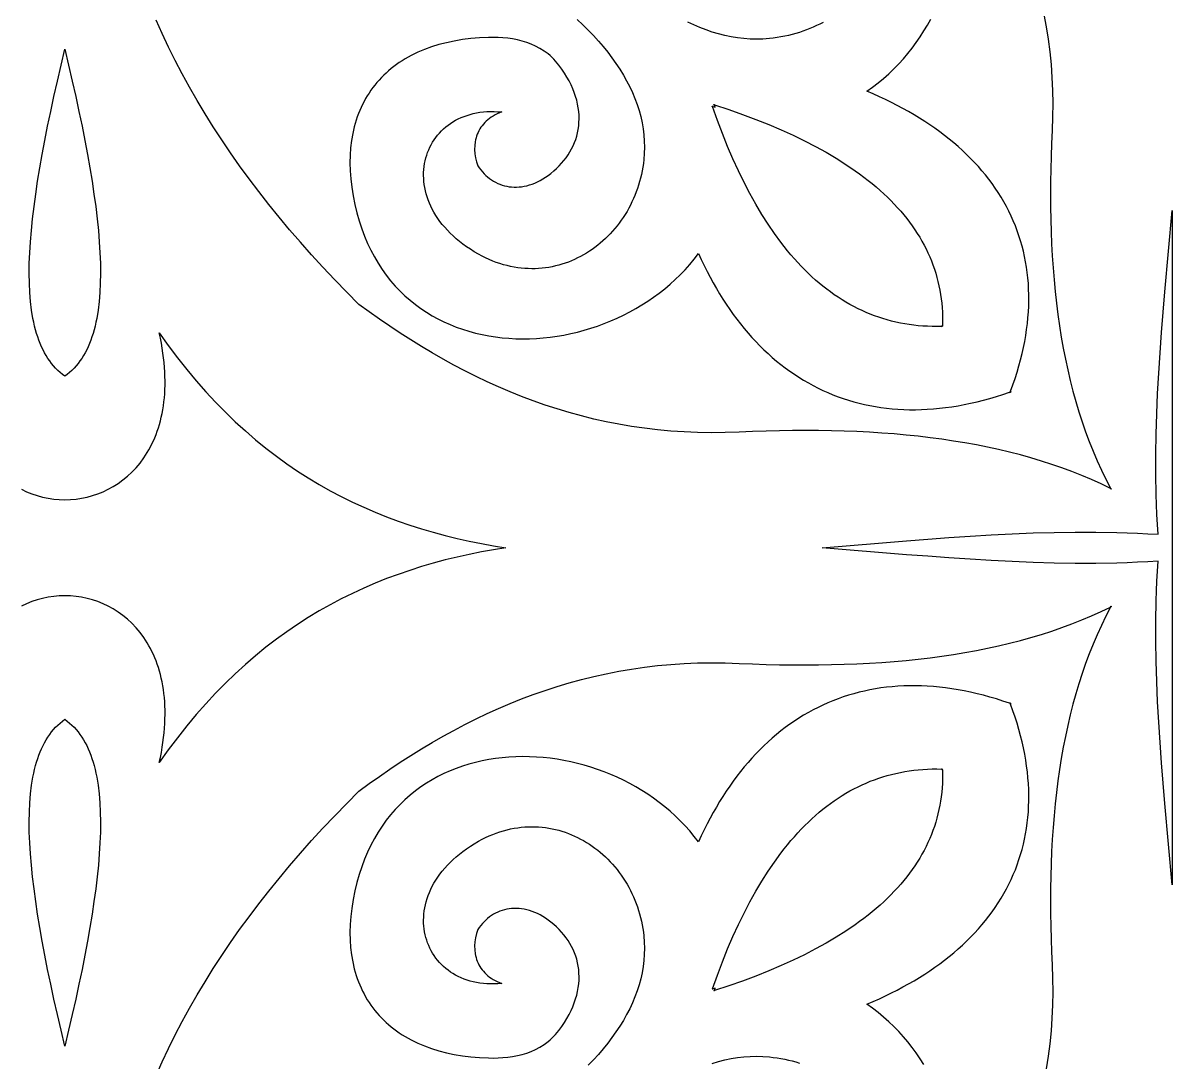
# Model space of a CAD drawing. Extents: x -375 to 375, y -1025 to 1025.
# Drawn here: x -217.3 to -155, y -895.4 to -839.1 of the extents above; entities that cross this region are included whole.
import ezdxf

# ---------------------------------------------------------------- set-up
doc = ezdxf.new("R2010")
doc.units = 0
doc.layers.add('LAYER_1', color=18, linetype='CONTINUOUS')

msp = doc.modelspace()

# ---------------------------------------------------------------- linework, layer by layer
at = {"layer": 'LAYER_1'}
for points in [[(-161.941, -838.624), (-161.819, -839.291), (-161.714, -839.965), (-161.627, -840.647), (-161.558, -841.338), (-161.508, -842.036), (-161.477, -842.743), (-161.465, -843.459), (-161.472, -844.183), (-161.5, -844.917), (-161.532, -845.622), (-161.557, -846.321), (-161.574, -847.016), (-161.585, -847.705), (-161.589, -848.388), (-161.584, -849.066), (-161.573, -849.738), (-161.553, -850.405), (-161.525, -851.065), (-161.49, -851.719), (-161.446, -852.367), (-161.393, -853.008), (-161.332, -853.643), (-161.263, -854.272), (-161.184, -854.894), (-161.096, -855.508), (-160.999, -856.116), (-160.893, -856.717), (-160.777, -857.311), (-160.651, -857.897), (-160.516, -858.476), (-160.371, -859.047), (-160.215, -859.61), (-160.049, -860.166), (-159.873, -860.714), (-159.686, -861.253), (-159.489, -861.785), (-159.28, -862.308), (-159.06, -862.822), (-158.829, -863.329), (-158.587, -863.826), (-158.333, -864.315), (-158.287, -864.357), (-158.303, -864.351), (-158.296, -864.365), (-158.34, -864.321), (-158.847, -864.076), (-159.363, -863.843), (-159.888, -863.62), (-160.421, -863.408), (-160.964, -863.207), (-161.515, -863.017), (-162.075, -862.837), (-162.643, -862.667), (-163.219, -862.507), (-163.803, -862.357), (-164.395, -862.217), (-164.996, -862.086), (-165.604, -861.965), (-166.219, -861.853), (-166.842, -861.751), (-167.473, -861.657), (-168.11, -861.573), (-168.755, -861.497), (-169.407, -861.43), (-170.065, -861.371), (-170.731, -861.32), (-171.403, -861.278), (-172.081, -861.243), (-172.766, -861.217), (-173.457, -861.198), (-174.154, -861.186), (-174.857, -861.182), (-175.566, -861.186), (-176.28, -861.196), (-177.001, -861.213), (-177.726, -861.237), (-178.457, -861.268), (-179.218, -861.295), (-179.969, -861.302), (-180.711, -861.29), (-181.444, -861.26), (-182.169, -861.211), (-182.885, -861.145), (-183.592, -861.061), (-184.292, -860.96), (-184.983, -860.842), (-185.666, -860.708), (-186.342, -860.558), (-187.01, -860.392), (-187.671, -860.211), (-188.325, -860.015), (-188.972, -859.804), (-189.612, -859.579), (-190.245, -859.341), (-190.872, -859.088), (-191.492, -858.823), (-192.107, -858.545), (-192.715, -858.254), (-193.318, -857.952), (-193.915, -857.637), (-194.506, -857.312), (-195.092, -856.975), (-195.673, -856.628), (-196.249, -856.271), (-196.821, -855.904), (-197.387, -855.527), (-197.95, -855.141), (-198.508, -854.746), (-199.062, -854.343), (-199.726, -853.676), (-200.376, -853.006), (-201.01, -852.333), (-201.629, -851.657), (-202.233, -850.978), (-202.821, -850.295), (-203.393, -849.61), (-203.95, -848.921), (-204.491, -848.229), (-205.016, -847.533), (-205.526, -846.835), (-206.019, -846.133), (-206.496, -845.428), (-206.957, -844.719), (-207.402, -844.007), (-207.83, -843.292), (-208.242, -842.574), (-208.638, -841.852), (-209.017, -841.126), (-209.379, -840.397), (-209.725, -839.665), (-210.053, -838.929)], [(-187.236, -838.906), (-186.931, -839.191), (-186.637, -839.48), (-186.355, -839.773), (-186.086, -840.069), (-185.828, -840.368), (-185.583, -840.671), (-185.351, -840.977), (-185.132, -841.285), (-184.926, -841.596), (-184.734, -841.91), (-184.555, -842.226), (-184.391, -842.545), (-184.242, -842.866), (-184.107, -843.188), (-183.987, -843.513), (-183.882, -843.839), (-183.793, -844.167), (-183.72, -844.497), (-183.663, -844.827), (-183.622, -845.159), (-183.597, -845.492), (-183.59, -845.826), (-183.599, -846.16), (-183.626, -846.495), (-183.65, -846.699), (-183.679, -846.901), (-183.714, -847.101), (-183.755, -847.299), (-183.8, -847.494), (-183.852, -847.687), (-183.908, -847.878), (-183.969, -848.066), (-184.036, -848.251), (-184.107, -848.433), (-184.184, -848.613), (-184.265, -848.79), (-184.35, -848.963), (-184.44, -849.134), (-184.535, -849.301), (-184.634, -849.465), (-184.737, -849.626), (-184.845, -849.783), (-184.956, -849.936), (-185.071, -850.086), (-185.191, -850.232), (-185.314, -850.374), (-185.44, -850.513), (-185.571, -850.647), (-185.704, -850.777), (-185.841, -850.903), (-185.982, -851.024), (-186.125, -851.141), (-186.272, -851.254), (-186.421, -851.361), (-186.574, -851.465), (-186.729, -851.563), (-186.887, -851.656), (-187.047, -851.745), (-187.21, -851.828), (-187.376, -851.907), (-187.543, -851.98), (-187.713, -852.047), (-187.885, -852.11), (-188.059, -852.166), (-188.235, -852.217), (-188.413, -852.263), (-188.592, -852.302), (-188.773, -852.336), (-188.956, -852.363), (-189.14, -852.385), (-189.325, -852.4), (-189.512, -852.409), (-189.7, -852.412), (-189.888, -852.408), (-190.078, -852.398), (-190.268, -852.381), (-190.46, -852.357), (-190.652, -852.327), (-190.844, -852.289), (-191.037, -852.245), (-191.23, -852.193), (-191.423, -852.134), (-191.617, -852.068), (-191.811, -851.995), (-192.004, -851.914), (-192.198, -851.825), (-192.391, -851.729), (-192.584, -851.625), (-192.809, -851.493), (-193.024, -851.358), (-193.23, -851.219), (-193.427, -851.076), (-193.614, -850.931), (-193.792, -850.783), (-193.961, -850.632), (-194.121, -850.479), (-194.272, -850.323), (-194.414, -850.166), (-194.547, -850.006), (-194.672, -849.845), (-194.788, -849.682), (-194.896, -849.518), (-194.995, -849.352), (-195.085, -849.186), (-195.168, -849.019), (-195.242, -848.852), (-195.309, -848.684), (-195.367, -848.516), (-195.417, -848.348), (-195.46, -848.18), (-195.495, -848.013), (-195.522, -847.846), (-195.541, -847.68), (-195.553, -847.515), (-195.558, -847.352), (-195.555, -847.189), (-195.546, -847.029), (-195.529, -846.87), (-195.505, -846.713), (-195.474, -846.558), (-195.436, -846.406), (-195.391, -846.256), (-195.34, -846.109), (-195.282, -845.965), (-195.217, -845.824), (-195.146, -845.686), (-195.069, -845.552), (-194.985, -845.422), (-194.896, -845.295), (-194.8, -845.173), (-194.698, -845.055), (-194.59, -844.941), (-194.476, -844.832), (-194.357, -844.728), (-194.232, -844.63), (-194.101, -844.536), (-193.965, -844.448), (-193.823, -844.365), (-193.676, -844.289), (-193.524, -844.218), (-193.366, -844.154), (-193.204, -844.096), (-193.037, -844.045), (-192.864, -844), (-192.687, -843.963), (-192.505, -843.933), (-192.319, -843.91), (-192.128, -843.895), (-191.932, -843.887), (-191.732, -843.888), (-191.528, -843.897), (-191.319, -843.914), (-191.445, -843.962), (-191.565, -844.015), (-191.679, -844.071), (-191.787, -844.132), (-191.889, -844.197), (-191.986, -844.265), (-192.077, -844.337), (-192.162, -844.413), (-192.242, -844.491), (-192.316, -844.573), (-192.385, -844.658), (-192.448, -844.746), (-192.506, -844.836), (-192.558, -844.928), (-192.605, -845.023), (-192.647, -845.12), (-192.683, -845.219), (-192.714, -845.32), (-192.74, -845.423), (-192.76, -845.527), (-192.786, -845.739), (-192.791, -845.955), (-192.776, -846.174), (-192.742, -846.395), (-192.688, -846.615), (-192.614, -846.835), (-192.538, -846.949), (-192.457, -847.058), (-192.371, -847.161), (-192.282, -847.259), (-192.188, -847.352), (-192.089, -847.438), (-191.987, -847.519), (-191.882, -847.595), (-191.772, -847.664), (-191.66, -847.726), (-191.544, -847.783), (-191.425, -847.833), (-191.303, -847.876), (-191.179, -847.912), (-191.052, -847.941), (-190.922, -847.964), (-190.791, -847.979), (-190.657, -847.987), (-190.521, -847.987), (-190.384, -847.979), (-190.245, -847.964), (-190.104, -847.941), (-189.963, -847.91), (-189.82, -847.87), (-189.677, -847.822), (-189.532, -847.766), (-189.387, -847.701), (-189.242, -847.627), (-189.097, -847.544), (-188.951, -847.452), (-188.806, -847.351), (-188.66, -847.24), (-188.504, -847.112), (-188.355, -846.978), (-188.213, -846.84), (-188.08, -846.697), (-187.954, -846.549), (-187.837, -846.397), (-187.728, -846.241), (-187.628, -846.081), (-187.536, -845.916), (-187.453, -845.748), (-187.38, -845.577), (-187.315, -845.401), (-187.26, -845.223), (-187.214, -845.041), (-187.179, -844.855), (-187.153, -844.667), (-187.137, -844.477), (-187.131, -844.283), (-187.136, -844.087), (-187.151, -843.889), (-187.177, -843.688), (-187.214, -843.485), (-187.263, -843.28), (-187.322, -843.074), (-187.393, -842.866), (-187.475, -842.656), (-187.57, -842.445), (-187.676, -842.232), (-187.794, -842.019), (-187.925, -841.804), (-188.068, -841.589), (-188.223, -841.373), (-188.314, -841.26), (-188.408, -841.152), (-188.504, -841.049), (-188.604, -840.951), (-188.706, -840.858), (-188.811, -840.77), (-189.027, -840.61), (-189.253, -840.467), (-189.486, -840.342), (-189.726, -840.235), (-189.972, -840.143), (-190.223, -840.066), (-190.478, -840.003), (-190.737, -839.954), (-190.997, -839.917), (-191.259, -839.892), (-191.521, -839.877), (-191.782, -839.872), (-192.041, -839.877), (-192.528, -839.898), (-192.999, -839.937), (-193.456, -839.993), (-193.898, -840.067), (-194.325, -840.157), (-194.737, -840.263), (-195.133, -840.386), (-195.514, -840.525), (-195.878, -840.68), (-196.055, -840.763), (-196.227, -840.85), (-196.395, -840.941), (-196.559, -841.036), (-196.719, -841.134), (-196.875, -841.236), (-197.027, -841.342), (-197.174, -841.451), (-197.318, -841.564), (-197.457, -841.681), (-197.592, -841.801), (-197.722, -841.924), (-197.848, -842.051), (-197.97, -842.182), (-198.088, -842.316), (-198.201, -842.453), (-198.31, -842.594), (-198.415, -842.738), (-198.515, -842.885), (-198.61, -843.036), (-198.701, -843.189), (-198.788, -843.346), (-198.87, -843.506), (-198.947, -843.67), (-199.02, -843.836), (-199.089, -844.005), (-199.152, -844.178), (-199.211, -844.353), (-199.265, -844.531), (-199.315, -844.713), (-199.4, -845.084), (-199.466, -845.466), (-199.513, -845.86), (-199.54, -846.264), (-199.548, -846.679), (-199.536, -847.105), (-199.504, -847.54), (-199.451, -847.985), (-199.374, -848.467), (-199.281, -848.934), (-199.173, -849.385), (-199.049, -849.821), (-198.912, -850.242), (-198.76, -850.647), (-198.595, -851.036), (-198.417, -851.411), (-198.226, -851.771), (-198.022, -852.116), (-197.807, -852.446), (-197.58, -852.761), (-197.343, -853.062), (-197.094, -853.348), (-196.836, -853.62), (-196.568, -853.878), (-196.29, -854.122), (-196.004, -854.351), (-195.709, -854.567), (-195.406, -854.769), (-195.096, -854.957), (-194.779, -855.132), (-194.454, -855.293), (-194.124, -855.44), (-193.787, -855.575), (-193.446, -855.696), (-193.099, -855.804), (-192.747, -855.899), (-192.392, -855.982), (-192.032, -856.051), (-191.67, -856.108), (-191.304, -856.152), (-190.936, -856.184), (-190.567, -856.204), (-190.195, -856.211), (-189.822, -856.207), (-189.449, -856.19), (-189.075, -856.161), (-188.702, -856.121), (-188.329, -856.069), (-187.957, -856.005), (-187.586, -855.93), (-187.217, -855.843), (-186.851, -855.746), (-186.487, -855.637), (-186.126, -855.517), (-185.769, -855.386), (-185.416, -855.244), (-185.067, -855.091), (-184.724, -854.928), (-184.385, -854.755), (-184.052, -854.571), (-183.725, -854.376), (-183.405, -854.172), (-183.092, -853.957), (-182.786, -853.733), (-182.488, -853.498), (-182.199, -853.254), (-181.918, -853), (-181.646, -852.737), (-181.383, -852.464), (-181.131, -852.182), (-180.889, -851.89), (-180.658, -851.59), (-180.508, -851.919), (-180.353, -852.243), (-180.195, -852.561), (-180.032, -852.873), (-179.865, -853.178), (-179.694, -853.478), (-179.519, -853.772), (-179.34, -854.059), (-179.157, -854.34), (-178.97, -854.615), (-178.78, -854.884), (-178.585, -855.147), (-178.386, -855.403), (-178.184, -855.652), (-177.978, -855.896), (-177.768, -856.132), (-177.554, -856.363), (-177.337, -856.586), (-177.116, -856.804), (-176.891, -857.014), (-176.662, -857.218), (-176.43, -857.415), (-176.195, -857.605), (-175.956, -857.789), (-175.713, -857.966), (-175.467, -858.135), (-175.217, -858.298), (-174.964, -858.454), (-174.707, -858.603), (-174.448, -858.745), (-174.184, -858.88), (-173.918, -859.008), (-173.648, -859.129), (-173.375, -859.242), (-173.099, -859.348), (-172.819, -859.447), (-172.536, -859.539), (-172.25, -859.623), (-171.961, -859.7), (-171.669, -859.769), (-171.374, -859.831), (-171.076, -859.886), (-170.775, -859.933), (-170.47, -859.972), (-170.163, -860.004), (-169.853, -860.028), (-169.54, -860.044), (-169.224, -860.053), (-168.906, -860.053), (-168.584, -860.046), (-168.26, -860.031), (-167.933, -860.008), (-167.603, -859.978), (-167.27, -859.939), (-166.935, -859.892), (-166.597, -859.837), (-166.257, -859.774), (-165.914, -859.703), (-165.568, -859.623), (-165.22, -859.536), (-164.87, -859.44), (-164.517, -859.336), (-164.161, -859.223), (-163.803, -859.102), (-163.771, -859.134), (-163.771, -859.12), (-163.77, -859.111), (-163.776, -859.103), (-163.767, -859.1), (-163.764, -859.09), (-163.756, -859.096), (-163.752, -859.096), (-163.752, -859.093), (-163.758, -859.085), (-163.748, -859.082), (-163.745, -859.073), (-163.737, -859.079), (-163.728, -859.077), (-163.713, -859.077), (-163.745, -859.047), (-163.62, -858.701), (-163.503, -858.359), (-163.395, -858.018), (-163.296, -857.68), (-163.205, -857.344), (-163.123, -857.011), (-163.049, -856.68), (-162.984, -856.352), (-162.927, -856.026), (-162.878, -855.703), (-162.838, -855.383), (-162.806, -855.065), (-162.782, -854.749), (-162.767, -854.437), (-162.759, -854.127), (-162.76, -853.819), (-162.769, -853.515), (-162.786, -853.213), (-162.811, -852.914), (-162.844, -852.618), (-162.884, -852.324), (-162.933, -852.034), (-162.99, -851.746), (-163.054, -851.462), (-163.126, -851.18), (-163.206, -850.901), (-163.293, -850.626), (-163.388, -850.353), (-163.491, -850.083), (-163.601, -849.817), (-163.718, -849.554), (-163.844, -849.293), (-163.976, -849.036), (-164.116, -848.783), (-164.263, -848.532), (-164.418, -848.285), (-164.579, -848.041), (-164.748, -847.8), (-164.925, -847.563), (-165.108, -847.329), (-165.298, -847.098), (-165.496, -846.871), (-165.7, -846.647), (-165.912, -846.427), (-166.13, -846.21), (-166.355, -845.997), (-166.587, -845.787), (-166.826, -845.581), (-167.072, -845.379), (-167.324, -845.18), (-167.583, -844.985), (-167.848, -844.793), (-168.121, -844.605), (-168.399, -844.422), (-168.685, -844.241), (-168.976, -844.065), (-169.274, -843.892), (-169.579, -843.724), (-169.89, -843.559), (-170.207, -843.398), (-170.53, -843.241), (-170.86, -843.088), (-171.196, -842.939), (-171.538, -842.794), (-171.226, -842.571), (-170.924, -842.338), (-170.631, -842.095), (-170.348, -841.842), (-170.075, -841.58), (-169.812, -841.309), (-169.558, -841.029), (-169.315, -840.742), (-169.082, -840.447), (-168.86, -840.145), (-168.647, -839.836), (-168.446, -839.521), (-168.255, -839.2), (-168.075, -838.874)], [(-173.91, -839.056), (-174.083, -839.147), (-174.26, -839.234), (-174.44, -839.316), (-174.623, -839.394), (-174.81, -839.468), (-174.999, -839.537), (-175.191, -839.601), (-175.386, -839.66), (-175.584, -839.715), (-175.784, -839.764), (-175.986, -839.808), (-176.191, -839.847), (-176.398, -839.881), (-176.608, -839.909), (-176.819, -839.932), (-177.167, -839.958), (-177.514, -839.967), (-177.86, -839.96), (-178.205, -839.936), (-178.549, -839.897), (-178.892, -839.841), (-179.234, -839.771), (-179.574, -839.685), (-179.913, -839.584), (-180.249, -839.468), (-180.584, -839.338), (-180.917, -839.194), (-181.247, -839.036)], [(-217.353, -864.366), (-217.074, -864.499), (-216.789, -864.613), (-216.498, -864.71), (-216.204, -864.79), (-215.906, -864.852), (-215.605, -864.896), (-215.303, -864.922), (-215, -864.931), (-214.697, -864.922), (-214.395, -864.896), (-214.094, -864.852), (-213.796, -864.79), (-213.502, -864.71), (-213.211, -864.613), (-212.926, -864.499), (-212.647, -864.366), (-212.374, -864.216), (-212.109, -864.048), (-211.852, -863.863), (-211.604, -863.66), (-211.367, -863.439), (-211.14, -863.2), (-210.925, -862.944), (-210.723, -862.671), (-210.627, -862.527), (-210.534, -862.379), (-210.445, -862.227), (-210.36, -862.07), (-210.278, -861.909), (-210.2, -861.743), (-210.126, -861.573), (-210.057, -861.399), (-209.991, -861.22), (-209.93, -861.037), (-209.873, -860.849), (-209.821, -860.657), (-209.773, -860.461), (-209.73, -860.26), (-209.692, -860.054), (-209.659, -859.845), (-209.631, -859.63), (-209.608, -859.412), (-209.59, -859.189), (-209.578, -858.961), (-209.571, -858.73), (-209.569, -858.493), (-209.573, -858.253), (-209.583, -858.008), (-209.599, -857.758), (-209.621, -857.504), (-209.649, -857.246), (-209.683, -856.983), (-209.724, -856.716), (-209.77, -856.444), (-209.824, -856.168), (-209.884, -855.888), (-209.394, -856.576), (-208.896, -857.238), (-208.391, -857.876), (-207.879, -858.489), (-207.36, -859.078), (-206.834, -859.644), (-206.301, -860.187), (-205.762, -860.707), (-205.215, -861.206), (-204.663, -861.682), (-204.103, -862.137), (-203.538, -862.571), (-202.967, -862.985), (-202.389, -863.379), (-201.806, -863.753), (-201.216, -864.108), (-200.621, -864.444), (-200.021, -864.762), (-199.415, -865.062), (-198.804, -865.345), (-198.188, -865.61), (-197.566, -865.86), (-196.94, -866.093), (-196.309, -866.31), (-195.673, -866.512), (-195.032, -866.699), (-194.387, -866.872), (-193.738, -867.031), (-193.084, -867.176), (-192.427, -867.309), (-191.765, -867.428), (-191.099, -867.536), (-191.765, -867.645), (-192.427, -867.764), (-193.084, -867.897), (-193.738, -868.042), (-194.387, -868.201), (-195.032, -868.374), (-195.673, -868.561), (-196.309, -868.763), (-196.94, -868.98), (-197.566, -869.213), (-198.188, -869.462), (-198.804, -869.728), (-199.415, -870.011), (-200.021, -870.311), (-200.621, -870.629), (-201.216, -870.965), (-201.806, -871.32), (-202.389, -871.694), (-202.967, -872.088), (-203.538, -872.502), (-204.103, -872.936), (-204.663, -873.391), (-205.215, -873.867), (-205.762, -874.366), (-206.301, -874.886), (-206.834, -875.429), (-207.36, -875.995), (-207.879, -876.584), (-208.391, -877.197), (-208.896, -877.835), (-209.394, -878.497), (-209.884, -879.185), (-209.824, -878.905), (-209.77, -878.629), (-209.724, -878.357), (-209.683, -878.09), (-209.649, -877.827), (-209.621, -877.569), (-209.599, -877.315), (-209.583, -877.065), (-209.573, -876.82), (-209.569, -876.58), (-209.571, -876.343), (-209.578, -876.112), (-209.59, -875.884), (-209.608, -875.661), (-209.631, -875.443), (-209.659, -875.228), (-209.692, -875.019), (-209.73, -874.813), (-209.773, -874.612), (-209.821, -874.416), (-209.873, -874.224), (-209.93, -874.036), (-209.991, -873.853), (-210.057, -873.674), (-210.126, -873.5), (-210.2, -873.33), (-210.278, -873.164), (-210.36, -873.003), (-210.445, -872.846), (-210.534, -872.694), (-210.627, -872.546), (-210.723, -872.402), (-210.925, -872.129), (-211.14, -871.873), (-211.367, -871.634), (-211.604, -871.413), (-211.852, -871.21), (-212.109, -871.025), (-212.374, -870.857), (-212.647, -870.707), (-212.926, -870.574), (-213.211, -870.46), (-213.502, -870.363), (-213.796, -870.283), (-214.094, -870.221), (-214.395, -870.177), (-214.697, -870.151), (-215, -870.142), (-215.303, -870.151), (-215.605, -870.177), (-215.906, -870.221), (-216.204, -870.283), (-216.498, -870.363), (-216.789, -870.46), (-217.074, -870.574), (-217.353, -870.707)], [(-210.053, -896.144), (-209.725, -895.408), (-209.379, -894.676), (-209.017, -893.947), (-208.638, -893.221), (-208.242, -892.499), (-207.83, -891.781), (-207.402, -891.066), (-206.957, -890.354), (-206.496, -889.645), (-206.019, -888.94), (-205.526, -888.238), (-205.016, -887.54), (-204.491, -886.844), (-203.95, -886.152), (-203.393, -885.463), (-202.821, -884.778), (-202.233, -884.095), (-201.629, -883.416), (-201.01, -882.74), (-200.376, -882.067), (-199.726, -881.396), (-199.062, -880.729), (-198.508, -880.326), (-197.95, -879.932), (-197.387, -879.546), (-196.821, -879.169), (-196.249, -878.802), (-195.673, -878.445), (-195.092, -878.098), (-194.506, -877.761), (-193.915, -877.436), (-193.318, -877.121), (-192.715, -876.819), (-192.107, -876.528), (-191.492, -876.25), (-190.872, -875.985), (-190.245, -875.732), (-189.612, -875.494), (-188.972, -875.269), (-188.325, -875.058), (-187.671, -874.862), (-187.01, -874.681), (-186.342, -874.515), (-185.666, -874.365), (-184.983, -874.23), (-184.292, -874.113), (-183.592, -874.012), (-182.885, -873.928), (-182.169, -873.862), (-181.444, -873.813), (-180.711, -873.783), (-179.969, -873.771), (-179.218, -873.778), (-178.457, -873.805), (-177.726, -873.836), (-177.001, -873.86), (-176.28, -873.877), (-175.566, -873.887), (-174.857, -873.891), (-174.154, -873.887), (-173.457, -873.875), (-172.766, -873.856), (-172.081, -873.83), (-171.403, -873.795), (-170.731, -873.753), (-170.065, -873.702), (-169.407, -873.643), (-168.755, -873.576), (-168.11, -873.5), (-167.473, -873.416), (-166.842, -873.322), (-166.219, -873.22), (-165.604, -873.108), (-164.996, -872.987), (-164.395, -872.856), (-163.803, -872.716), (-163.219, -872.566), (-162.643, -872.406), (-162.075, -872.236), (-161.515, -872.056), (-160.964, -871.866), (-160.421, -871.665), (-159.888, -871.453), (-159.363, -871.23), (-158.847, -870.997), (-158.34, -870.752), (-158.296, -870.708), (-158.303, -870.722), (-158.287, -870.716), (-158.333, -870.758), (-158.587, -871.247), (-158.829, -871.744), (-159.06, -872.25), (-159.28, -872.765), (-159.489, -873.288), (-159.686, -873.82), (-159.873, -874.359), (-160.049, -874.907), (-160.215, -875.463), (-160.371, -876.026), (-160.516, -876.597), (-160.651, -877.176), (-160.777, -877.762), (-160.893, -878.356), (-160.999, -878.957), (-161.096, -879.564), (-161.184, -880.179), (-161.263, -880.801), (-161.332, -881.429), (-161.393, -882.065), (-161.446, -882.706), (-161.49, -883.354), (-161.525, -884.008), (-161.553, -884.668), (-161.573, -885.335), (-161.584, -886.007), (-161.589, -886.685), (-161.585, -887.368), (-161.574, -888.057), (-161.557, -888.752), (-161.532, -889.451), (-161.5, -890.156), (-161.472, -890.889), (-161.465, -891.614), (-161.477, -892.33), (-161.508, -893.037), (-161.558, -893.735), (-161.627, -894.426), (-161.714, -895.108), (-161.819, -895.782)], [(-168.446, -895.552), (-168.647, -895.237), (-168.86, -894.928), (-169.082, -894.626), (-169.315, -894.331), (-169.558, -894.044), (-169.812, -893.764), (-170.075, -893.493), (-170.348, -893.231), (-170.631, -892.978), (-170.924, -892.735), (-171.226, -892.502), (-171.538, -892.279), (-171.196, -892.134), (-170.86, -891.985), (-170.53, -891.832), (-170.207, -891.675), (-169.89, -891.514), (-169.579, -891.349), (-169.274, -891.181), (-168.976, -891.008), (-168.685, -890.832), (-168.399, -890.651), (-168.121, -890.467), (-167.848, -890.28), (-167.583, -890.088), (-167.324, -889.893), (-167.072, -889.694), (-166.826, -889.492), (-166.587, -889.286), (-166.355, -889.076), (-166.13, -888.863), (-165.912, -888.646), (-165.7, -888.426), (-165.496, -888.202), (-165.298, -887.975), (-165.108, -887.744), (-164.925, -887.51), (-164.748, -887.273), (-164.579, -887.032), (-164.418, -886.788), (-164.263, -886.541), (-164.116, -886.29), (-163.976, -886.037), (-163.844, -885.78), (-163.718, -885.519), (-163.601, -885.256), (-163.491, -884.99), (-163.388, -884.72), (-163.293, -884.447), (-163.206, -884.172), (-163.126, -883.893), (-163.054, -883.611), (-162.99, -883.327), (-162.933, -883.039), (-162.884, -882.749), (-162.844, -882.455), (-162.811, -882.159), (-162.786, -881.86), (-162.769, -881.558), (-162.76, -881.254), (-162.759, -880.946), (-162.767, -880.636), (-162.782, -880.324), (-162.806, -880.008), (-162.838, -879.69), (-162.878, -879.37), (-162.927, -879.047), (-162.984, -878.721), (-163.049, -878.393), (-163.123, -878.062), (-163.205, -877.729), (-163.296, -877.393), (-163.395, -877.055), (-163.503, -876.714), (-163.62, -876.372), (-163.745, -876.026), (-163.713, -875.996), (-163.728, -875.996), (-163.737, -875.994), (-163.745, -876), (-163.748, -875.991), (-163.758, -875.988), (-163.752, -875.98), (-163.752, -875.977), (-163.756, -875.977), (-163.764, -875.983), (-163.767, -875.973), (-163.776, -875.97), (-163.77, -875.962), (-163.771, -875.953), (-163.771, -875.939), (-163.803, -875.971), (-164.161, -875.85), (-164.517, -875.737), (-164.87, -875.633), (-165.22, -875.537), (-165.568, -875.45), (-165.914, -875.37), (-166.257, -875.299), (-166.597, -875.236), (-166.935, -875.181), (-167.27, -875.134), (-167.603, -875.095), (-167.933, -875.065), (-168.26, -875.042), (-168.584, -875.027), (-168.906, -875.02), (-169.224, -875.02), (-169.54, -875.029), (-169.853, -875.045), (-170.163, -875.069), (-170.47, -875.101), (-170.775, -875.14), (-171.076, -875.187), (-171.374, -875.242), (-171.669, -875.304), (-171.961, -875.373), (-172.25, -875.45), (-172.536, -875.534), (-172.819, -875.626), (-173.099, -875.725), (-173.375, -875.831), (-173.648, -875.944), (-173.918, -876.065), (-174.184, -876.193), (-174.448, -876.328), (-174.707, -876.47), (-174.964, -876.619), (-175.217, -876.775), (-175.467, -876.938), (-175.713, -877.107), (-175.956, -877.284), (-176.195, -877.468), (-176.43, -877.658), (-176.662, -877.855), (-176.891, -878.059), (-177.116, -878.269), (-177.337, -878.487), (-177.554, -878.71), (-177.768, -878.941), (-177.978, -879.177), (-178.184, -879.421), (-178.386, -879.67), (-178.585, -879.926), (-178.78, -880.189), (-178.97, -880.458), (-179.157, -880.733), (-179.34, -881.014), (-179.519, -881.301), (-179.694, -881.595), (-179.865, -881.895), (-180.032, -882.2), (-180.195, -882.512), (-180.353, -882.83), (-180.508, -883.154), (-180.658, -883.483), (-180.889, -883.183), (-181.131, -882.891), (-181.383, -882.609), (-181.646, -882.336), (-181.918, -882.073), (-182.199, -881.819), (-182.488, -881.575), (-182.786, -881.34), (-183.092, -881.116), (-183.405, -880.901), (-183.725, -880.697), (-184.052, -880.502), (-184.385, -880.318), (-184.724, -880.145), (-185.067, -879.981), (-185.416, -879.829), (-185.769, -879.687), (-186.126, -879.556), (-186.487, -879.436), (-186.851, -879.327), (-187.217, -879.23), (-187.586, -879.143), (-187.957, -879.068), (-188.329, -879.004), (-188.702, -878.952), (-189.075, -878.912), (-189.449, -878.883), (-189.822, -878.866), (-190.195, -878.862), (-190.567, -878.869), (-190.936, -878.889), (-191.304, -878.921), (-191.67, -878.965), (-192.032, -879.022), (-192.392, -879.091), (-192.747, -879.174), (-193.099, -879.269), (-193.446, -879.377), (-193.787, -879.498), (-194.124, -879.633), (-194.454, -879.78), (-194.779, -879.941), (-195.096, -880.116), (-195.406, -880.304), (-195.709, -880.506), (-196.004, -880.722), (-196.29, -880.951), (-196.568, -881.195), (-196.836, -881.453), (-197.094, -881.725), (-197.343, -882.011), (-197.58, -882.312), (-197.807, -882.627), (-198.022, -882.957), (-198.226, -883.302), (-198.417, -883.662), (-198.595, -884.037), (-198.76, -884.426), (-198.912, -884.831), (-199.049, -885.252), (-199.173, -885.687), (-199.281, -886.139), (-199.374, -886.606), (-199.451, -887.088), (-199.504, -887.533), (-199.536, -887.968), (-199.548, -888.394), (-199.54, -888.809), (-199.513, -889.213), (-199.466, -889.607), (-199.4, -889.989), (-199.315, -890.36), (-199.265, -890.542), (-199.211, -890.72), (-199.152, -890.895), (-199.089, -891.068), (-199.02, -891.237), (-198.947, -891.403), (-198.87, -891.567), (-198.788, -891.727), (-198.701, -891.884), (-198.61, -892.037), (-198.515, -892.188), (-198.415, -892.335), (-198.31, -892.479), (-198.201, -892.62), (-198.088, -892.757), (-197.97, -892.891), (-197.848, -893.022), (-197.722, -893.149), (-197.592, -893.272), (-197.457, -893.392), (-197.318, -893.509), (-197.174, -893.622), (-197.027, -893.731), (-196.875, -893.837), (-196.719, -893.939), (-196.559, -894.037), (-196.395, -894.132), (-196.227, -894.223), (-196.055, -894.31), (-195.878, -894.393), (-195.514, -894.548), (-195.133, -894.687), (-194.737, -894.809), (-194.325, -894.916), (-193.898, -895.006), (-193.456, -895.08), (-192.999, -895.136), (-192.528, -895.175), (-192.041, -895.196), (-191.782, -895.201), (-191.521, -895.196), (-191.259, -895.181), (-190.997, -895.156), (-190.737, -895.119), (-190.478, -895.07), (-190.223, -895.007), (-189.972, -894.93), (-189.726, -894.838), (-189.486, -894.73), (-189.253, -894.606), (-189.027, -894.463), (-188.811, -894.302), (-188.706, -894.215), (-188.604, -894.122), (-188.504, -894.024), (-188.408, -893.921), (-188.314, -893.813), (-188.223, -893.7), (-188.068, -893.484), (-187.925, -893.269), (-187.794, -893.054), (-187.676, -892.841), (-187.57, -892.628), (-187.475, -892.417), (-187.393, -892.207), (-187.322, -891.999), (-187.263, -891.793), (-187.214, -891.588), (-187.177, -891.385), (-187.151, -891.184), (-187.136, -890.986), (-187.131, -890.79), (-187.137, -890.596), (-187.153, -890.406), (-187.179, -890.217), (-187.214, -890.032), (-187.26, -889.85), (-187.315, -889.672), (-187.38, -889.496), (-187.453, -889.325), (-187.536, -889.156), (-187.628, -888.992), (-187.728, -888.832), (-187.837, -888.676), (-187.954, -888.524), (-188.08, -888.376), (-188.213, -888.233), (-188.355, -888.095), (-188.504, -887.961), (-188.66, -887.833), (-188.806, -887.722), (-188.951, -887.621), (-189.097, -887.529), (-189.242, -887.446), (-189.387, -887.372), (-189.532, -887.307), (-189.677, -887.251), (-189.82, -887.203), (-189.963, -887.163), (-190.104, -887.132), (-190.245, -887.109), (-190.384, -887.094), (-190.521, -887.086), (-190.657, -887.086), (-190.791, -887.094), (-190.922, -887.109), (-191.052, -887.131), (-191.179, -887.161), (-191.303, -887.197), (-191.425, -887.24), (-191.544, -887.29), (-191.66, -887.347), (-191.772, -887.409), (-191.882, -887.478), (-191.987, -887.553), (-192.089, -887.635), (-192.188, -887.721), (-192.282, -887.814), (-192.371, -887.912), (-192.457, -888.015), (-192.538, -888.124), (-192.614, -888.238), (-192.688, -888.457), (-192.742, -888.678), (-192.776, -888.899), (-192.791, -889.118), (-192.786, -889.334), (-192.76, -889.546), (-192.74, -889.65), (-192.714, -889.753), (-192.683, -889.853), (-192.647, -889.953), (-192.605, -890.05), (-192.558, -890.145), (-192.506, -890.237), (-192.448, -890.327), (-192.385, -890.415), (-192.316, -890.5), (-192.242, -890.581), (-192.162, -890.66), (-192.077, -890.736), (-191.986, -890.808), (-191.889, -890.876), (-191.787, -890.941), (-191.679, -891.002), (-191.565, -891.058), (-191.445, -891.111), (-191.319, -891.159), (-191.528, -891.176), (-191.732, -891.185), (-191.932, -891.186), (-192.128, -891.178), (-192.319, -891.163), (-192.505, -891.14), (-192.687, -891.11), (-192.864, -891.073), (-193.037, -891.028), (-193.204, -890.977), (-193.366, -890.919), (-193.524, -890.855), (-193.676, -890.784), (-193.823, -890.708), (-193.965, -890.625), (-194.101, -890.537), (-194.232, -890.443), (-194.357, -890.345), (-194.476, -890.241), (-194.59, -890.132), (-194.698, -890.018), (-194.8, -889.9), (-194.896, -889.778), (-194.985, -889.651), (-195.069, -889.521), (-195.146, -889.387), (-195.217, -889.249), (-195.282, -889.108), (-195.34, -888.964), (-195.391, -888.817), (-195.436, -888.667), (-195.474, -888.515), (-195.505, -888.36), (-195.529, -888.203), (-195.546, -888.044), (-195.555, -887.883), (-195.558, -887.721), (-195.553, -887.558), (-195.541, -887.393), (-195.522, -887.227), (-195.495, -887.06), (-195.46, -886.893), (-195.417, -886.725), (-195.367, -886.557), (-195.309, -886.389), (-195.242, -886.221), (-195.168, -886.054), (-195.085, -885.887), (-194.995, -885.721), (-194.896, -885.555), (-194.788, -885.391), (-194.672, -885.228), (-194.547, -885.067), (-194.414, -884.907), (-194.272, -884.75), (-194.121, -884.594), (-193.961, -884.441), (-193.792, -884.29), (-193.614, -884.142), (-193.427, -883.996), (-193.23, -883.854), (-193.024, -883.715), (-192.809, -883.58), (-192.584, -883.448), (-192.391, -883.344), (-192.198, -883.248), (-192.004, -883.159), (-191.811, -883.078), (-191.617, -883.005), (-191.423, -882.939), (-191.23, -882.88), (-191.037, -882.828), (-190.844, -882.784), (-190.652, -882.746), (-190.46, -882.716), (-190.268, -882.692), (-190.078, -882.675), (-189.888, -882.665), (-189.7, -882.661), (-189.512, -882.664), (-189.325, -882.673), (-189.14, -882.688), (-188.956, -882.71), (-188.773, -882.737), (-188.592, -882.771), (-188.413, -882.81), (-188.235, -882.856), (-188.059, -882.907), (-187.885, -882.963), (-187.713, -883.026), (-187.543, -883.093), (-187.376, -883.166), (-187.21, -883.245), (-187.047, -883.328), (-186.887, -883.417), (-186.729, -883.51), (-186.574, -883.608), (-186.421, -883.712), (-186.272, -883.819), (-186.125, -883.932), (-185.982, -884.049), (-185.841, -884.17), (-185.704, -884.296), (-185.571, -884.426), (-185.44, -884.56), (-185.314, -884.699), (-185.191, -884.841), (-185.071, -884.987), (-184.956, -885.137), (-184.845, -885.29), (-184.737, -885.447), (-184.634, -885.608), (-184.535, -885.772), (-184.44, -885.939), (-184.35, -886.11), (-184.265, -886.283), (-184.184, -886.46), (-184.107, -886.64), (-184.036, -886.822), (-183.969, -887.007), (-183.908, -887.195), (-183.852, -887.386), (-183.8, -887.579), (-183.755, -887.774), (-183.714, -887.972), (-183.679, -888.172), (-183.65, -888.374), (-183.626, -888.578), (-183.599, -888.913), (-183.59, -889.247), (-183.597, -889.581), (-183.622, -889.914), (-183.663, -890.246), (-183.72, -890.576), (-183.793, -890.906), (-183.882, -891.234), (-183.987, -891.56), (-184.107, -891.885), (-184.242, -892.207), (-184.391, -892.528), (-184.555, -892.847), (-184.734, -893.163), (-184.926, -893.477), (-185.132, -893.788), (-185.351, -894.096), (-185.583, -894.402), (-185.828, -894.705), (-186.086, -895.004), (-186.355, -895.3), (-186.637, -895.593)], [(-179.913, -895.489), (-179.574, -895.388), (-179.234, -895.302), (-178.892, -895.231), (-178.549, -895.176), (-178.205, -895.137), (-177.86, -895.113), (-177.514, -895.106), (-177.167, -895.115), (-176.819, -895.141), (-176.608, -895.164), (-176.398, -895.192), (-176.191, -895.226), (-175.986, -895.265), (-175.784, -895.309), (-175.584, -895.358), (-175.386, -895.413), (-175.191, -895.472)]]:
    msp.add_lwpolyline(points, dxfattribs=at)
for points in [[(-214.793, -841.385), (-214.597, -842.236), (-214.41, -843.069), (-214.234, -843.883), (-214.069, -844.678), (-213.916, -845.455), (-213.774, -846.211), (-213.644, -846.948), (-213.526, -847.666), (-213.421, -848.363), (-213.329, -849.041), (-213.25, -849.698), (-213.185, -850.334), (-213.134, -850.95), (-213.097, -851.544), (-213.075, -852.118), (-213.068, -852.67), (-213.077, -853.2), (-213.101, -853.709), (-213.141, -854.195), (-213.198, -854.66), (-213.271, -855.102), (-213.314, -855.314), (-213.361, -855.521), (-213.413, -855.722), (-213.469, -855.917), (-213.53, -856.107), (-213.595, -856.29), (-213.664, -856.468), (-213.738, -856.64), (-213.817, -856.807), (-213.901, -856.967), (-213.989, -857.121), (-214.082, -857.27), (-214.179, -857.412), (-214.282, -857.549), (-214.389, -857.679), (-214.501, -857.804), (-214.618, -857.922), (-214.741, -858.034), (-214.868, -858.14), (-215, -858.24), (-215.132, -858.14), (-215.259, -858.034), (-215.382, -857.922), (-215.499, -857.804), (-215.611, -857.679), (-215.718, -857.549), (-215.821, -857.412), (-215.918, -857.27), (-216.011, -857.121), (-216.099, -856.967), (-216.183, -856.807), (-216.262, -856.64), (-216.336, -856.468), (-216.405, -856.29), (-216.47, -856.107), (-216.531, -855.917), (-216.587, -855.722), (-216.639, -855.521), (-216.686, -855.314), (-216.729, -855.102), (-216.802, -854.66), (-216.859, -854.195), (-216.899, -853.709), (-216.923, -853.2), (-216.932, -852.67), (-216.925, -852.118), (-216.903, -851.544), (-216.866, -850.95), (-216.815, -850.334), (-216.75, -849.698), (-216.671, -849.041), (-216.579, -848.363), (-216.474, -847.666), (-216.356, -846.948), (-216.226, -846.211), (-216.084, -845.455), (-215.931, -844.678), (-215.766, -843.883), (-215.59, -843.069), (-215.403, -842.236), (-215.207, -841.385), (-215, -840.515)], [(-179.799, -843.525), (-179.026, -843.78), (-178.278, -844.044), (-177.555, -844.315), (-176.857, -844.593), (-176.184, -844.879), (-175.536, -845.173), (-174.912, -845.475), (-174.314, -845.784), (-173.74, -846.101), (-173.192, -846.425), (-172.668, -846.758), (-172.169, -847.097), (-171.929, -847.27), (-171.695, -847.445), (-171.467, -847.621), (-171.246, -847.8), (-171.031, -847.98), (-170.822, -848.163), (-170.619, -848.347), (-170.423, -848.533), (-170.233, -848.721), (-170.049, -848.911), (-169.871, -849.103), (-169.7, -849.296), (-169.535, -849.492), (-169.376, -849.69), (-169.223, -849.889), (-169.077, -850.091), (-168.936, -850.294), (-168.802, -850.499), (-168.675, -850.706), (-168.553, -850.915), (-168.438, -851.126), (-168.329, -851.339), (-168.227, -851.554), (-168.13, -851.77), (-168.04, -851.989), (-167.956, -852.209), (-167.878, -852.431), (-167.807, -852.656), (-167.742, -852.882), (-167.683, -853.11), (-167.63, -853.34), (-167.584, -853.572), (-167.544, -853.805), (-167.51, -854.041), (-167.483, -854.279), (-167.462, -854.518), (-167.447, -854.759), (-167.438, -855.003), (-167.435, -855.248), (-167.439, -855.495), (-167.427, -855.506), (-167.44, -855.506), (-167.44, -855.518), (-167.45, -855.506), (-167.475, -855.506), (-167.475, -855.53), (-167.462, -855.54), (-167.475, -855.541), (-167.475, -855.553), (-167.486, -855.541), (-167.743, -855.544), (-167.997, -855.542), (-168.249, -855.534), (-168.499, -855.519), (-168.748, -855.499), (-168.994, -855.472), (-169.239, -855.44), (-169.481, -855.401), (-169.721, -855.356), (-169.96, -855.306), (-170.196, -855.249), (-170.431, -855.186), (-170.663, -855.117), (-170.894, -855.042), (-171.123, -854.961), (-171.349, -854.874), (-171.574, -854.782), (-171.797, -854.683), (-172.017, -854.577), (-172.236, -854.466), (-172.453, -854.349), (-172.668, -854.226), (-172.88, -854.097), (-173.091, -853.962), (-173.3, -853.821), (-173.507, -853.673), (-173.712, -853.52), (-173.915, -853.361), (-174.116, -853.196), (-174.315, -853.024), (-174.512, -852.847), (-174.707, -852.664), (-174.9, -852.474), (-175.091, -852.279), (-175.28, -852.077), (-175.467, -851.87), (-175.652, -851.656), (-175.835, -851.437), (-176.016, -851.211), (-176.196, -850.98), (-176.548, -850.499), (-176.892, -849.994), (-177.229, -849.465), (-177.558, -848.912), (-177.878, -848.335), (-178.191, -847.733), (-178.496, -847.108), (-178.793, -846.459), (-179.082, -845.786), (-179.363, -845.089), (-179.636, -844.368), (-179.901, -843.623), (-179.915, -843.609), (-179.916, -843.606), (-179.906, -843.609), (-179.91, -843.6), (-179.907, -843.601), (-179.892, -843.615), (-179.766, -843.655), (-179.807, -843.533), (-179.822, -843.519), (-179.822, -843.515), (-179.812, -843.519), (-179.817, -843.51), (-179.813, -843.51)], [(-155, -867.536), (-155, -885.817), (-155.389, -881.407), (-155.482, -880.303), (-155.569, -879.198), (-155.648, -878.095), (-155.719, -876.992), (-155.779, -875.891), (-155.827, -874.792), (-155.86, -873.695), (-155.878, -872.601), (-155.878, -871.511), (-155.858, -870.424), (-155.84, -869.882), (-155.817, -869.342), (-155.788, -868.802), (-155.753, -868.264), (-156.312, -868.297), (-156.871, -868.325), (-157.432, -868.348), (-157.993, -868.365), (-159.12, -868.384), (-160.251, -868.384), (-161.385, -868.367), (-162.522, -868.335), (-163.662, -868.289), (-164.804, -868.231), (-165.947, -868.163), (-167.091, -868.086), (-168.236, -868.002), (-169.381, -867.913), (-173.954, -867.536), (-169.381, -867.16), (-168.236, -867.071), (-167.091, -866.987), (-165.947, -866.91), (-164.804, -866.842), (-163.662, -866.784), (-162.522, -866.738), (-161.385, -866.706), (-160.251, -866.689), (-159.12, -866.689), (-157.993, -866.708), (-157.432, -866.725), (-156.871, -866.748), (-156.312, -866.776), (-155.753, -866.809), (-155.788, -866.271), (-155.817, -865.731), (-155.84, -865.191), (-155.858, -864.649), (-155.878, -863.562), (-155.878, -862.471), (-155.86, -861.378), (-155.827, -860.281), (-155.779, -859.182), (-155.719, -858.081), (-155.648, -856.978), (-155.569, -855.874), (-155.482, -854.77), (-155.389, -853.666), (-155, -849.255)], [(-214.868, -876.933), (-214.741, -877.039), (-214.618, -877.151), (-214.501, -877.269), (-214.389, -877.394), (-214.282, -877.524), (-214.179, -877.661), (-214.082, -877.803), (-213.989, -877.952), (-213.901, -878.106), (-213.817, -878.266), (-213.738, -878.433), (-213.664, -878.605), (-213.595, -878.783), (-213.53, -878.966), (-213.469, -879.156), (-213.413, -879.351), (-213.361, -879.552), (-213.314, -879.759), (-213.271, -879.971), (-213.198, -880.413), (-213.141, -880.878), (-213.101, -881.364), (-213.077, -881.873), (-213.068, -882.403), (-213.075, -882.955), (-213.097, -883.529), (-213.134, -884.123), (-213.185, -884.739), (-213.25, -885.375), (-213.329, -886.032), (-213.421, -886.709), (-213.526, -887.407), (-213.644, -888.124), (-213.774, -888.862), (-213.916, -889.618), (-214.069, -890.394), (-214.234, -891.19), (-214.41, -892.004), (-214.597, -892.837), (-214.793, -893.688), (-215, -894.558), (-215.207, -893.688), (-215.403, -892.837), (-215.59, -892.004), (-215.766, -891.19), (-215.931, -890.394), (-216.084, -889.618), (-216.226, -888.862), (-216.356, -888.124), (-216.474, -887.407), (-216.579, -886.709), (-216.671, -886.032), (-216.75, -885.375), (-216.815, -884.739), (-216.866, -884.123), (-216.903, -883.529), (-216.925, -882.955), (-216.932, -882.403), (-216.923, -881.873), (-216.899, -881.364), (-216.859, -880.878), (-216.802, -880.413), (-216.729, -879.971), (-216.686, -879.759), (-216.639, -879.552), (-216.587, -879.351), (-216.531, -879.156), (-216.47, -878.966), (-216.405, -878.783), (-216.336, -878.605), (-216.262, -878.433), (-216.183, -878.266), (-216.099, -878.106), (-216.011, -877.952), (-215.918, -877.803), (-215.821, -877.661), (-215.718, -877.524), (-215.611, -877.394), (-215.499, -877.269), (-215.382, -877.151), (-215.259, -877.039), (-215.132, -876.933), (-215, -876.833)], [(-167.475, -879.532), (-167.462, -879.533), (-167.475, -879.543), (-167.475, -879.567), (-167.45, -879.567), (-167.44, -879.555), (-167.44, -879.567), (-167.427, -879.567), (-167.439, -879.578), (-167.435, -879.825), (-167.438, -880.07), (-167.447, -880.313), (-167.462, -880.555), (-167.483, -880.794), (-167.51, -881.032), (-167.544, -881.268), (-167.584, -881.501), (-167.63, -881.733), (-167.683, -881.963), (-167.742, -882.191), (-167.807, -882.417), (-167.878, -882.641), (-167.956, -882.864), (-168.04, -883.084), (-168.13, -883.303), (-168.227, -883.519), (-168.329, -883.734), (-168.438, -883.947), (-168.553, -884.158), (-168.675, -884.367), (-168.802, -884.574), (-168.936, -884.779), (-169.077, -884.982), (-169.223, -885.184), (-169.376, -885.383), (-169.535, -885.581), (-169.7, -885.776), (-169.871, -885.97), (-170.049, -886.162), (-170.233, -886.352), (-170.423, -886.54), (-170.619, -886.726), (-170.822, -886.91), (-171.031, -887.093), (-171.246, -887.273), (-171.467, -887.452), (-171.695, -887.628), (-171.929, -887.803), (-172.169, -887.976), (-172.668, -888.315), (-173.192, -888.647), (-173.74, -888.972), (-174.314, -889.289), (-174.912, -889.598), (-175.536, -889.9), (-176.184, -890.193), (-176.857, -890.48), (-177.555, -890.758), (-178.278, -891.029), (-179.026, -891.292), (-179.799, -891.548), (-179.813, -891.563), (-179.817, -891.563), (-179.812, -891.554), (-179.822, -891.558), (-179.822, -891.554), (-179.807, -891.54), (-179.766, -891.418), (-179.892, -891.458), (-179.907, -891.472), (-179.91, -891.473), (-179.906, -891.463), (-179.916, -891.467), (-179.915, -891.464), (-179.901, -891.45), (-179.636, -890.705), (-179.363, -889.984), (-179.082, -889.287), (-178.793, -888.614), (-178.496, -887.965), (-178.191, -887.34), (-177.878, -886.738), (-177.558, -886.161), (-177.229, -885.608), (-176.892, -885.079), (-176.548, -884.574), (-176.196, -884.093), (-176.016, -883.862), (-175.835, -883.636), (-175.652, -883.417), (-175.467, -883.203), (-175.28, -882.996), (-175.091, -882.794), (-174.9, -882.599), (-174.707, -882.409), (-174.512, -882.226), (-174.315, -882.049), (-174.116, -881.877), (-173.915, -881.712), (-173.712, -881.553), (-173.507, -881.4), (-173.3, -881.252), (-173.091, -881.111), (-172.88, -880.976), (-172.668, -880.847), (-172.453, -880.724), (-172.236, -880.607), (-172.017, -880.495), (-171.797, -880.39), (-171.574, -880.291), (-171.349, -880.198), (-171.123, -880.112), (-170.894, -880.031), (-170.663, -879.956), (-170.431, -879.887), (-170.196, -879.824), (-169.96, -879.767), (-169.721, -879.717), (-169.481, -879.672), (-169.239, -879.633), (-168.994, -879.601), (-168.748, -879.574), (-168.499, -879.554), (-168.249, -879.539), (-167.997, -879.531), (-167.743, -879.529), (-167.486, -879.532), (-167.475, -879.52)]]:
    msp.add_lwpolyline(points, close=True, dxfattribs=at)

doc.saveas('drawing.dxf')
